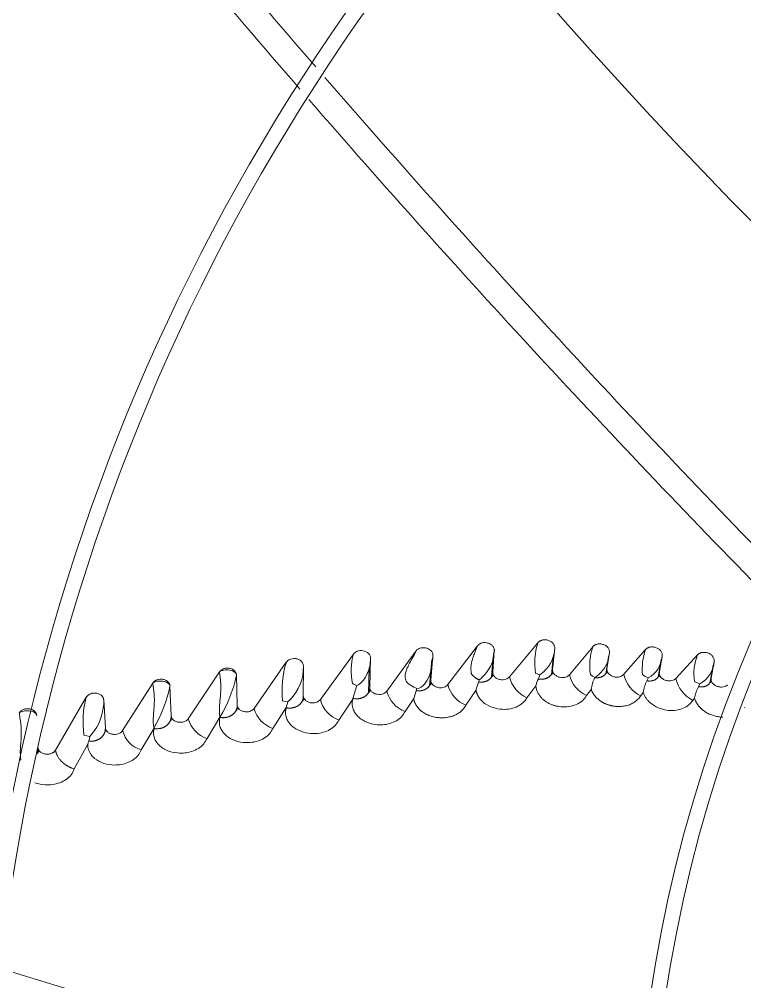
# Model space of a CAD drawing. Header units: millimetres. Extents: x 113490 to 142599, y -20467 to 115.
# Drawn here: x 127385.1 to 127505.5, y -10251.9 to -10092.3 of the extents above; entities that cross this region are included whole.
import ezdxf

# ---------------------------------------------------------------- set-up
doc = ezdxf.new("R2010")
doc.units = ezdxf.units.MM
doc.layers.add('DV3_0', color=7, linetype='Continuous')

msp = doc.modelspace()

# ---------------------------------------------------------------- linework, layer by layer
at = {"layer": 'DV3_0', "color": 7, "linetype": 'Continuous', "lineweight": 15}
for p, q in [((127466.43, -10201.38), (127471.14, -10195.71)), ((127446.08, -10203.74), (127450.92, -10197.09)), ((127456.21, -10202.66), (127461.11, -10196.23)), ((127463.92, -10197.05), (127463.6, -10198.88)), ((127463.92, -10197.05), (127463.65, -10200.55)), ((127473.93, -10196.63), (127473.58, -10200.13)), ((127476.37, -10201.02), (127480.24, -10196.38)), ((127485.37, -10200.99), (127488.99, -10196.85)), ((127435.07, -10205.14), (127440.55, -10197.58)), ((127443.38, -10198.28), (127443.26, -10203.08)), ((127453.19, -10202.83), (127453.58, -10198.5)), ((127453.74, -10197.87), (127453.4, -10201.89)), ((127463.45, -10201.43), (127463.68, -10198.6)), ((127473.38, -10201.01), (127473.67, -10198.12)), ((127482.41, -10200.84), (127482.86, -10197.97)), ((127483.02, -10197.37), (127482.6, -10199.99)), ((127483.02, -10197.37), (127482.73, -10198.81)), ((127491.08, -10201.41), (127491.6, -10198.51)), ((127491.75, -10197.9), (127491.29, -10200.57)), ((127494.04, -10201.63), (127497.63, -10197.72)), ((127500.38, -10198.84), (127499.86, -10201.56)), ((127424.1, -10206.59), (127429.42, -10198.93)), ((127432.26, -10199.56), (127432.24, -10204.53)), ((127443.04, -10204.06), (127443.16, -10199.9)), ((127472.16, -10200.46), (127471.49, -10201.01)), ((127499.65, -10202.42), (127500.22, -10199.45)), ((127413.17, -10208.31), (127418.33, -10200.54)), ((127421.17, -10201.11), (127421.27, -10206.05)), ((127460.75, -10201.49), (127460.53, -10201.3)), ((127461.45, -10201.85), (127461.32, -10202.22)), ((127461.79, -10201.56), (127461.45, -10201.85)), ((127471.13, -10200.91), (127470.77, -10200.78)), ((127471.49, -10201.01), (127471.13, -10200.91)), ((127471.49, -10201.01), (127471.22, -10201.71)), ((127480.2, -10201.24), (127479.85, -10200.97)), ((127480.57, -10201.49), (127480.2, -10201.24)), ((127488.95, -10201.29), (127488.48, -10201)), ((127489.44, -10201.56), (127489.24, -10202.03)), ((127402.27, -10210.28), (127407.27, -10202.41)), ((127410.13, -10202.91), (127410.33, -10207.83)), ((127441.13, -10202.8), (127440.48, -10204.95)), ((127450.98, -10203.66), (127450.55, -10204.97)), ((127451.09, -10203.32), (127450.98, -10203.66)), ((127459.2, -10206.07), (127460.88, -10203.62)), ((127469.32, -10204.84), (127470.8, -10202.84)), ((127479.23, -10204.48), (127479.99, -10203.46)), ((127497.56, -10202.35), (127497.11, -10202.13)), ((127498, -10202.52), (127497.56, -10202.35)), ((127498, -10202.52), (127497.78, -10203)), ((127391.15, -10213.52), (127396.25, -10204.75)), ((127399.13, -10205.17), (127399.41, -10209.86)), ((127430.04, -10205.15), (127429.68, -10205.51)), ((127438.13, -10208.53), (127440.43, -10205.07)), ((127449.12, -10207.12), (127450.55, -10204.97)), ((127488.19, -10204.51), (127488.62, -10203.95)), ((127496.85, -10205.27), (127497.14, -10204.91)), ((127427.19, -10209.93), (127429.41, -10206.45)), ((127428.99, -10205.39), (127428.81, -10205.34)), ((127429.29, -10205.45), (127428.99, -10205.39)), ((127429.68, -10205.51), (127429.29, -10205.45)), ((127429.68, -10205.51), (127429.41, -10206.45)), ((127429.41, -10206.45), (127429.41, -10206.5)), ((127505.41, -10206.49), (127505.45, -10206.44)), ((127416.27, -10211.58), (127418.42, -10208.05)), ((127418.42, -10208.05), (127418.42, -10208.1)), ((127405.35, -10213.47), (127407.48, -10209.86)), ((127407.48, -10209.86), (127407.48, -10209.94)), ((127396.34, -10211.16), (127395.86, -10211.02)), ((127396.83, -10211.25), (127396.34, -10211.16)), ((127396.83, -10211.25), (127396.65, -10212.04)), ((127397.61, -10210.27), (127396.83, -10211.25)), ((127394.25, -10216.64), (127396.5, -10212.51))]:
    msp.add_line(p, q, dxfattribs=at)
for centre, radius, start, end in [((127723.24, -10288.99), 551.5, 105.4775, 164.5225), ((127723.24, -10288.99), 456, 136.2282, 225.3442), ((127723.24, -10288.99), 453.5, 135.9912, 225.5589), ((128887.48, -8843.21), 1921.39, 217.51308, 220.85897), ((128823.25, -8898.73), 1840.9, 217.39011, 220.89455), ((127723.24, -10288.99), 343.5, 135.6595, 225.6229), ((127723.24, -10288.99), 346, 136.506, 225.3203), ((128128.63, -9514.4), 872.25, 219.6863, 226.90224), ((128887.48, -8843.21), 1921.39, 220.9289, 224.29797), ((128823.25, -8898.73), 1840.9, 220.96503, 224.5045), ((127723.24, -10288.99), 236, 136.9648, 225.2631), ((127723.24, -10288.99), 233.5, 136.5342, 225.7814), ((127481.6, -10199.04), 10.97, 162.3747, 189.161), ((127468.5, -10196.45), 5.43, 312.296, 358.1314), ((127490.22, -10199.52), 10.47, 162.5303, 187.9268), ((127498.88, -10200.17), 10.44, 161.4196, 184.5179), ((127450.72, -10200.31), 10.53, 164.9785, 191.9189), ((127442.42, -10197.41), 11.33, 349.0681, 357.6753), ((127457.44, -10196.67), 6.54, 311.6604, 340.29), ((127477.58, -10196.87), 5.5, 302.8849, 339.3773), ((127487.28, -10197.63), 4.48, 298.8098, 356.5524), ((127505.66, -10200.9), 8.64, 158.3747, 188.1678), ((127495.88, -10198.54), 4.51, 298.0583, 356.1704), ((127444.22, -10203.59), 15.51, 162.5421, 186.5025), ((127424.7, -10199.8), 7.56, 314.9223, 1.7624), ((127447.5, -10198.88), 6.09, 322.5529, 353.5968), ((127397.35, -10195.67), 24.44, 329.5659, 347.1478), ((127464.6, -10196.72), 6.13, 223.2258, 228.3763), ((127471.45, -10200.13), 5.17, 194.0043, 245.6462), ((127476.5, -10204.32), 5.88, 153.6356, 165.378), ((127481.39, -10199.78), 5.17, 193.8939, 245.3174), ((127485.85, -10204.14), 5.9, 153.3944, 173.3889), ((127490.53, -10199.75), 5.3, 193.5158, 243.8803), ((127494.49, -10204.77), 5.93, 152.5189, 172.0608), ((127492.38, -10195.6), 6.64, 238.848, 243.6737), ((127499.4, -10200.4), 5.5, 192.9195, 242.3453), ((127385.77, -10197.59), 24.93, 330.5289, 347.6867), ((127443.02, -10197.62), 5.52, 241.8812, 245.5162), ((127443.36, -10196.84), 6.37, 245.6878, 249.5607), ((127442.64, -10203.34), 0.757, 300.4245, 346.5304), ((127452.94, -10198.44), 5.21, 227.1604, 236.1513), ((127453.17, -10198.12), 5.6, 236.0304, 248.2297), ((127450.55, -10201.01), 2.38, 283.0887, 318.3859), ((127461.04, -10201.44), 4.98, 194.1442, 248.2162), ((127466.65, -10204.67), 5.87, 155.3442, 169.6972), ((127503.02, -10205.84), 5.96, 151.5953, 171.0162), ((127411.61, -10208.86), 15.9, 165.003, 187.8068), ((127390.78, -10205.45), 8.36, 324.7902, 1.9143), ((127431.54, -10204.76), 0.842, 303.7748, 346.8419), ((127439.81, -10203.94), 4.89, 194.2022, 250.0077), ((127443.84, -10206.48), 3.69, 155.4733, 157.4524), ((127450.82, -10202.54), 4.89, 194.2272, 249.6598), ((127420.52, -10206.25), 0.897, 305.8843, 346.7145), ((127428.75, -10205.38), 4.81, 194.5505, 251.0641), ((127409.54, -10208), 0.942, 307.5746, 346.4297), ((127417.68, -10207.14), 4.66, 194.5439, 252.336), ((127406.63, -10209.15), 4.51, 194.4909, 253.53), ((127402.3, -10214.08), 6, 160.0566, 164.81), ((127387.37, -10213.29), 1.07, 310.8387, 346.4287), ((127645.5, -9418.2), 872.25, 252.43948, 259.62023)]:
    msp.add_arc(centre, radius, start, end, dxfattribs=at)
for points, knots in [([(127461.11, -10196.23), (127461.13, -10196.2), (127461.16, -10196.16), (127461.23, -10196.09), (127461.29, -10196.03), (127461.39, -10195.96), (127461.52, -10195.87), (127461.77, -10195.76), (127462.16, -10195.67), (127462.59, -10195.7), (127462.95, -10195.79), (127463.2, -10195.9), (127463.43, -10196.05), (127463.62, -10196.23), (127463.77, -10196.42), (127463.86, -10196.61), (127463.9, -10196.77), (127463.93, -10196.91), (127463.92, -10197), (127463.92, -10197.05)], [0, 0, 0, 0, 0.025508, 0.0507, 0.075707, 0.100663, 0.151235, 0.201359, 0.315486, 0.450295, 0.521379, 0.592441, 0.663866, 0.735035, 0.803976, 0.872556, 0.916064, 0.958333, 1, 1, 1, 1]), ([(127471.14, -10195.71), (127471.17, -10195.69), (127471.22, -10195.63), (127471.3, -10195.56), (127471.38, -10195.49), (127471.47, -10195.43), (127471.57, -10195.38), (127471.67, -10195.34), (127471.8, -10195.29), (127471.95, -10195.25), (127472.18, -10195.22), (127472.45, -10195.22), (127472.76, -10195.27), (127473.03, -10195.36), (127473.28, -10195.49), (127473.49, -10195.64), (127473.67, -10195.83), (127473.81, -10196.03), (127473.89, -10196.23), (127473.94, -10196.43), (127473.93, -10196.56), (127473.93, -10196.63)], [0, 0, 0, 0, 0.031379, 0.06194, 0.09187, 0.121366, 0.150636, 0.179892, 0.209347, 0.255339, 0.301145, 0.381241, 0.462609, 0.533215, 0.604284, 0.675064, 0.745219, 0.814233, 0.882728, 0.942077, 1, 1, 1, 1]), ([(127443.38, -10198.28), (127443.39, -10198.01), (127443.27, -10197.73), (127442.83, -10197.27), (127442.5, -10197.1), (127441.97, -10197), (127441.79, -10197), (127441.46, -10197.03), (127441.32, -10197.07), (127440.92, -10197.21), (127440.72, -10197.36), (127440.55, -10197.58)], [0, 0, 0, 0, 0.25, 0.25, 0.5, 0.5, 0.625, 0.625, 0.75, 0.75, 1, 1, 1, 1]), ([(127450.92, -10197.09), (127450.77, -10197.45), (127450.58, -10197.83), (127450.16, -10198.6), (127449.93, -10199), (127449.6, -10199.63), (127449.5, -10199.84), (127449.32, -10200.28), (127449.24, -10200.51), (127449.13, -10200.98), (127449.11, -10201.23), (127449.16, -10201.73), (127449.24, -10202), (127449.4, -10202.26)], [0, 0, 0, 0, 0.25, 0.25, 0.5, 0.5, 0.625, 0.625, 0.75, 0.75, 0.875, 0.875, 1, 1, 1, 1]), ([(127453.74, -10197.87), (127453.76, -10197.66), (127453.7, -10197.41), (127453.38, -10196.96), (127453.11, -10196.75), (127452.61, -10196.58), (127452.42, -10196.54), (127452.06, -10196.52), (127451.87, -10196.54), (127451.38, -10196.66), (127451.13, -10196.82), (127450.92, -10197.09)], [0, 0, 0, 0, 0.25, 0.25, 0.5, 0.5, 0.625, 0.625, 0.75, 0.75, 1, 1, 1, 1]), ([(127460.13, -10200.92), (127460.12, -10200.86), (127460.09, -10200.74), (127460.07, -10200.55), (127460.05, -10200.37), (127460.04, -10200.18), (127460.03, -10200), (127460.04, -10199.81), (127460.05, -10199.62), (127460.07, -10199.44), (127460.09, -10199.25), (127460.13, -10199.07), (127460.19, -10198.76), (127460.34, -10198.24), (127460.55, -10197.66), (127460.75, -10197.15), (127460.88, -10196.81), (127461, -10196.5), (127461.07, -10196.31), (127461.11, -10196.23)], [0, 0, 0, 0, 0.038117, 0.07613, 0.114071, 0.151973, 0.189866, 0.227782, 0.265755, 0.303816, 0.342, 0.380339, 0.418871, 0.537049, 0.713887, 0.799551, 0.875741, 0.942523, 1, 1, 1, 1]), ([(127480.24, -10196.38), (127480.26, -10196.35), (127480.31, -10196.3), (127480.39, -10196.22), (127480.48, -10196.16), (127480.58, -10196.1), (127480.68, -10196.05), (127480.78, -10196), (127480.93, -10195.95), (127481.12, -10195.91), (127481.36, -10195.89), (127481.62, -10195.91), (127481.9, -10195.97), (127482.16, -10196.06), (127482.4, -10196.19), (127482.61, -10196.35), (127482.78, -10196.54), (127482.91, -10196.75), (127482.99, -10196.94), (127483.02, -10197.1), (127483.03, -10197.24), (127483.02, -10197.33), (127483.02, -10197.37)], [0, 0, 0, 0, 0.031716, 0.062546, 0.092687, 0.122352, 0.151761, 0.181144, 0.210729, 0.268965, 0.327186, 0.394124, 0.462805, 0.532221, 0.602027, 0.672131, 0.741831, 0.809151, 0.876161, 0.918496, 0.959572, 1, 1, 1, 1]), ([(127488.99, -10196.85), (127489.01, -10196.82), (127489.06, -10196.77), (127489.15, -10196.7), (127489.23, -10196.63), (127489.33, -10196.57), (127489.43, -10196.53), (127489.54, -10196.48), (127489.69, -10196.44), (127489.88, -10196.4), (127490.13, -10196.39), (127490.39, -10196.41), (127490.75, -10196.5), (127491.09, -10196.66), (127491.37, -10196.88), (127491.54, -10197.07), (127491.66, -10197.28), (127491.73, -10197.47), (127491.76, -10197.64), (127491.77, -10197.77), (127491.76, -10197.86), (127491.75, -10197.9)], [0, 0, 0, 0, 0.031146, 0.061614, 0.09162, 0.121391, 0.151159, 0.181156, 0.211609, 0.269627, 0.327746, 0.395622, 0.463618, 0.603589, 0.673607, 0.742832, 0.811081, 0.878773, 0.920378, 0.960587, 1, 1, 1, 1]), ([(127497.63, -10197.72), (127497.66, -10197.69), (127497.71, -10197.64), (127497.79, -10197.57), (127497.89, -10197.51), (127497.99, -10197.45), (127498.09, -10197.41), (127498.2, -10197.37), (127498.36, -10197.33), (127498.55, -10197.3), (127498.8, -10197.3), (127499.06, -10197.33), (127499.42, -10197.42), (127499.75, -10197.6), (127500.02, -10197.82), (127500.18, -10198.02), (127500.3, -10198.22), (127500.37, -10198.41), (127500.4, -10198.58), (127500.4, -10198.71), (127500.39, -10198.8), (127500.38, -10198.84)], [0, 0, 0, 0, 0.031713, 0.062722, 0.093257, 0.123559, 0.153875, 0.18445, 0.215527, 0.274306, 0.333143, 0.399409, 0.46867, 0.607322, 0.676893, 0.745711, 0.812797, 0.879466, 0.920797, 0.960781, 1, 1, 1, 1]), ([(127429.42, -10198.93), (127429.5, -10198.84), (127429.65, -10198.66), (127429.99, -10198.46), (127430.43, -10198.33), (127430.95, -10198.32), (127431.48, -10198.47), (127431.92, -10198.76), (127432.15, -10199.09), (127432.25, -10199.36), (127432.25, -10199.5), (127432.26, -10199.56)], [0, 0, 0, 0, 0.104171, 0.202862, 0.315207, 0.453016, 0.596047, 0.736876, 0.874614, 0.938161, 1, 1, 1, 1]), ([(127441.13, -10202.8), (127441.55, -10202.59), (127441.9, -10202.29), (127442.46, -10201.6), (127442.68, -10201.22), (127443.21, -10200.01), (127443.37, -10199.14), (127443.38, -10198.28)], [0, 0, 0, 0, 0.25, 0.25, 0.5, 0.5, 1, 1, 1, 1]), ([(127418.33, -10200.54), (127418.34, -10200.52), (127418.37, -10200.48), (127418.43, -10200.41), (127418.49, -10200.35), (127418.58, -10200.27), (127418.7, -10200.17), (127418.87, -10200.08), (127419.06, -10200), (127419.38, -10199.92), (127419.73, -10199.9), (127420.09, -10199.96), (127420.35, -10200.05), (127420.59, -10200.17), (127420.8, -10200.33), (127420.96, -10200.5), (127421.07, -10200.68), (127421.13, -10200.84), (127421.17, -10200.97), (127421.17, -10201.06), (127421.17, -10201.11)], [0, 0, 0, 0, 0.024134, 0.04836, 0.072806, 0.097596, 0.147346, 0.197463, 0.253452, 0.310188, 0.44873, 0.519838, 0.591578, 0.663957, 0.735397, 0.803684, 0.871681, 0.915225, 0.957782, 1, 1, 1, 1]), ([(127418.33, -10200.54), (127418.48, -10200.41), (127418.74, -10200.31), (127419.34, -10200.2), (127419.69, -10200.19), (127420.34, -10200.3), (127420.64, -10200.42), (127421.05, -10200.72), (127421.17, -10200.91), (127421.17, -10201.11)], [0, 0, 0, 0, 0.25, 0.25, 0.5, 0.5, 0.75, 0.75, 1, 1, 1, 1]), ([(127471.22, -10201.71), (127471.27, -10201.72), (127471.37, -10201.74), (127471.51, -10201.75), (127471.66, -10201.76), (127471.8, -10201.76), (127471.94, -10201.75), (127472.07, -10201.74), (127472.21, -10201.71), (127472.34, -10201.68), (127472.46, -10201.65), (127472.59, -10201.6), (127472.7, -10201.55), (127472.81, -10201.5), (127472.92, -10201.43), (127473.02, -10201.36), (127473.11, -10201.29), (127473.19, -10201.2), (127473.27, -10201.12), (127473.34, -10201.02), (127473.4, -10200.92), (127473.46, -10200.82), (127473.5, -10200.72), (127473.54, -10200.61), (127473.56, -10200.49), (127473.58, -10200.38), (127473.59, -10200.26), (127473.59, -10200.17), (127473.58, -10200.13)], [0, 0, 0, 0, 0.03635, 0.07273, 0.109195, 0.145785, 0.18253, 0.219454, 0.256572, 0.293894, 0.331425, 0.369168, 0.407127, 0.445304, 0.483704, 0.522336, 0.561201, 0.600293, 0.6396, 0.679103, 0.718783, 0.758619, 0.798589, 0.838676, 0.878865, 0.919147, 0.959523, 1, 1, 1, 1]), ([(127473.58, -10200.13), (127473.58, -10200.2), (127473.58, -10200.33), (127473.65, -10200.61), (127473.85, -10200.94), (127474.25, -10201.26), (127474.76, -10201.46), (127475.29, -10201.51), (127475.75, -10201.43), (127476.12, -10201.27), (127476.29, -10201.11), (127476.37, -10201.02)], [0, 0, 0, 0, 0.062877, 0.126608, 0.260241, 0.399696, 0.542496, 0.679625, 0.796829, 0.899164, 1, 1, 1, 1]), ([(127480.57, -10201.49), (127480.62, -10201.5), (127480.71, -10201.51), (127480.85, -10201.52), (127480.99, -10201.51), (127481.12, -10201.51), (127481.25, -10201.49), (127481.38, -10201.47), (127481.5, -10201.44), (127481.62, -10201.4), (127481.74, -10201.35), (127481.85, -10201.3), (127481.95, -10201.24), (127482.05, -10201.18), (127482.14, -10201.11), (127482.22, -10201.03), (127482.3, -10200.95), (127482.36, -10200.86), (127482.43, -10200.77), (127482.48, -10200.67), (127482.52, -10200.56), (127482.56, -10200.46), (127482.58, -10200.35), (127482.6, -10200.23), (127482.61, -10200.11), (127482.6, -10200.03), (127482.6, -10199.99)], [0, 0, 0, 0, 0.039263, 0.078632, 0.118156, 0.157871, 0.197801, 0.237963, 0.278368, 0.319021, 0.359921, 0.401069, 0.442466, 0.484112, 0.526013, 0.568169, 0.61057, 0.653199, 0.696036, 0.739059, 0.782243, 0.825567, 0.869013, 0.912569, 0.956229, 1, 1, 1, 1]), ([(127482.6, -10199.99), (127482.6, -10200.06), (127482.58, -10200.2), (127482.64, -10200.47), (127482.82, -10200.81), (127483.2, -10201.15), (127483.7, -10201.37), (127484.23, -10201.45), (127484.71, -10201.39), (127485.03, -10201.26), (127485.24, -10201.12), (127485.33, -10201.03), (127485.37, -10200.99)], [0, 0, 0, 0, 0.062338, 0.125017, 0.257071, 0.394997, 0.536428, 0.673014, 0.791161, 0.896295, 0.948365, 1, 1, 1, 1]), ([(127407.27, -10202.41), (127407.29, -10202.38), (127407.32, -10202.34), (127407.37, -10202.27), (127407.43, -10202.2), (127407.51, -10202.12), (127407.63, -10202.03), (127407.8, -10201.93), (127407.99, -10201.85), (127408.31, -10201.76), (127408.66, -10201.73), (127409.03, -10201.79), (127409.29, -10201.87), (127409.53, -10201.99), (127409.74, -10202.14), (127409.91, -10202.31), (127410.02, -10202.48), (127410.08, -10202.64), (127410.12, -10202.77), (127410.13, -10202.86), (127410.13, -10202.91)], [0, 0, 0, 0, 0.024029, 0.048159, 0.072516, 0.097221, 0.146847, 0.196862, 0.252882, 0.309652, 0.448785, 0.520176, 0.59216, 0.664628, 0.736101, 0.804272, 0.872116, 0.915511, 0.957922, 1, 1, 1, 1]), ([(127407.27, -10202.41), (127407.42, -10202.28), (127407.67, -10202.17), (127408.27, -10202.05), (127408.62, -10202.04), (127409.28, -10202.14), (127409.58, -10202.25), (127410, -10202.54), (127410.12, -10202.72), (127410.13, -10202.91)], [0, 0, 0, 0, 0.25, 0.25, 0.5, 0.5, 0.75, 0.75, 1, 1, 1, 1]), ([(127418.42, -10208.05), (127418.41, -10208), (127418.39, -10207.9), (127418.36, -10207.74), (127418.34, -10207.57), (127418.32, -10207.4), (127418.31, -10207.11), (127418.32, -10206.64), (127418.36, -10206.01), (127418.41, -10205.38), (127418.46, -10204.88), (127418.51, -10204.38), (127418.54, -10203.87), (127418.56, -10203.33), (127418.56, -10202.9), (127418.55, -10202.55), (127418.53, -10202.21), (127418.5, -10201.89), (127418.47, -10201.59), (127418.43, -10201.3), (127418.39, -10201.03), (127418.36, -10200.77), (127418.34, -10200.62), (127418.33, -10200.54)], [0, 0, 0, 0, 0.022409, 0.045589, 0.069571, 0.094381, 0.120045, 0.191549, 0.285493, 0.377196, 0.444191, 0.486257, 0.570457, 0.643705, 0.688578, 0.731351, 0.772306, 0.811765, 0.850086, 0.887654, 0.924879, 0.962184, 1, 1, 1, 1]), ([(127450.98, -10203.66), (127451.02, -10203.66), (127451.11, -10203.68), (127451.25, -10203.68), (127451.38, -10203.69), (127451.51, -10203.69), (127451.64, -10203.68), (127451.77, -10203.66), (127451.9, -10203.64), (127452.02, -10203.61), (127452.14, -10203.58), (127452.26, -10203.54), (127452.37, -10203.49), (127452.48, -10203.44), (127452.58, -10203.39), (127452.68, -10203.32), (127452.77, -10203.26), (127452.86, -10203.19), (127452.94, -10203.11), (127453.01, -10203.03), (127453.08, -10202.94), (127453.15, -10202.85), (127453.2, -10202.76), (127453.25, -10202.66), (127453.3, -10202.56), (127453.33, -10202.45), (127453.36, -10202.35), (127453.38, -10202.24), (127453.4, -10202.12), (127453.41, -10202.01), (127453.4, -10201.93), (127453.4, -10201.89)], [0, 0, 0, 0, 0.032504, 0.065034, 0.09763, 0.130323, 0.163139, 0.196097, 0.229212, 0.262493, 0.295949, 0.329583, 0.363398, 0.397396, 0.431579, 0.465949, 0.500512, 0.535269, 0.570217, 0.605349, 0.640654, 0.676117, 0.711723, 0.747456, 0.783298, 0.819236, 0.855255, 0.891346, 0.927501, 0.963718, 1, 1, 1, 1]), ([(127453.4, -10201.89), (127453.4, -10201.96), (127453.4, -10202.08), (127453.46, -10202.35), (127453.66, -10202.67), (127454.07, -10202.98), (127454.6, -10203.16), (127455.14, -10203.2), (127455.6, -10203.1), (127455.97, -10202.92), (127456.13, -10202.75), (127456.21, -10202.66)], [0, 0, 0, 0, 0.059834, 0.119385, 0.252539, 0.392535, 0.537276, 0.677664, 0.796291, 0.899174, 1, 1, 1, 1]), ([(127461.45, -10201.85), (127461.44, -10201.85), (127461.4, -10201.84), (127461.35, -10201.83), (127461.29, -10201.81), (127461.22, -10201.78), (127461.14, -10201.74), (127461.05, -10201.69), (127460.96, -10201.64), (127460.86, -10201.57), (127460.79, -10201.52), (127460.75, -10201.49)], [0, 0, 0, 0, 0.056089, 0.124598, 0.206448, 0.302197, 0.412221, 0.536796, 0.676151, 0.830488, 1, 1, 1, 1]), ([(127461.32, -10202.22), (127461.37, -10202.23), (127461.46, -10202.24), (127461.61, -10202.25), (127461.75, -10202.25), (127461.89, -10202.24), (127462.03, -10202.23), (127462.16, -10202.21), (127462.3, -10202.18), (127462.42, -10202.15), (127462.55, -10202.11), (127462.67, -10202.06), (127462.78, -10202), (127462.89, -10201.94), (127463, -10201.87), (127463.09, -10201.8), (127463.18, -10201.72), (127463.26, -10201.64), (127463.34, -10201.54), (127463.41, -10201.45), (127463.47, -10201.35), (127463.52, -10201.25), (127463.56, -10201.14), (127463.6, -10201.03), (127463.63, -10200.91), (127463.64, -10200.79), (127463.65, -10200.67), (127463.65, -10200.59), (127463.65, -10200.55)], [0, 0, 0, 0, 0.036197, 0.072449, 0.108805, 0.145302, 0.181969, 0.218829, 0.255895, 0.293178, 0.330681, 0.36841, 0.406365, 0.44455, 0.482967, 0.521625, 0.560522, 0.599652, 0.639002, 0.678553, 0.718287, 0.758181, 0.798216, 0.838373, 0.878636, 0.918996, 0.959449, 1, 1, 1, 1]), ([(127463.65, -10200.55), (127463.65, -10200.61), (127463.64, -10200.75), (127463.72, -10201.02), (127463.92, -10201.34), (127464.33, -10201.65), (127464.84, -10201.84), (127465.37, -10201.88), (127465.82, -10201.79), (127466.19, -10201.63), (127466.35, -10201.46), (127466.43, -10201.38)], [0, 0, 0, 0, 0.063185, 0.126951, 0.260797, 0.40074, 0.544357, 0.682744, 0.800384, 0.900929, 1, 1, 1, 1]), ([(127489.24, -10202.03), (127489.28, -10202.04), (127489.38, -10202.05), (127489.51, -10202.06), (127489.65, -10202.06), (127489.79, -10202.06), (127489.92, -10202.04), (127490.05, -10202.02), (127490.17, -10201.99), (127490.29, -10201.96), (127490.41, -10201.92), (127490.52, -10201.87), (127490.63, -10201.81), (127490.72, -10201.75), (127490.82, -10201.68), (127490.9, -10201.6), (127490.98, -10201.52), (127491.05, -10201.43), (127491.11, -10201.34), (127491.16, -10201.24), (127491.2, -10201.14), (127491.24, -10201.03), (127491.27, -10200.92), (127491.28, -10200.81), (127491.29, -10200.69), (127491.29, -10200.61), (127491.29, -10200.57)], [0, 0, 0, 0, 0.039308, 0.078715, 0.118272, 0.158014, 0.197968, 0.238151, 0.278572, 0.319236, 0.360144, 0.401296, 0.442692, 0.484334, 0.526227, 0.568372, 0.61076, 0.653375, 0.696196, 0.7392, 0.782363, 0.825665, 0.869086, 0.912616, 0.956252, 1, 1, 1, 1]), ([(127491.29, -10200.57), (127491.28, -10200.64), (127491.26, -10200.77), (127491.31, -10201.04), (127491.48, -10201.39), (127491.86, -10201.73), (127492.35, -10201.97), (127492.88, -10202.06), (127493.36, -10202.02), (127493.69, -10201.89), (127493.91, -10201.75), (127493.99, -10201.67), (127494.04, -10201.63)], [0, 0, 0, 0, 0.061793, 0.123993, 0.255432, 0.392788, 0.533695, 0.669756, 0.788817, 0.895724, 0.947977, 1, 1, 1, 1]), ([(127497.78, -10203), (127497.83, -10203.01), (127497.91, -10203.02), (127498.04, -10203.04), (127498.17, -10203.04), (127498.3, -10203.04), (127498.42, -10203.03), (127498.54, -10203.02), (127498.66, -10203), (127498.78, -10202.97), (127498.89, -10202.93), (127499, -10202.89), (127499.1, -10202.85), (127499.2, -10202.8), (127499.29, -10202.74), (127499.38, -10202.68), (127499.46, -10202.61), (127499.53, -10202.53), (127499.6, -10202.45), (127499.66, -10202.37), (127499.71, -10202.28), (127499.75, -10202.19), (127499.79, -10202.09), (127499.82, -10201.99), (127499.85, -10201.89), (127499.86, -10201.78), (127499.87, -10201.67), (127499.86, -10201.6), (127499.86, -10201.56)], [0, 0, 0, 0, 0.036321, 0.072718, 0.109234, 0.145898, 0.182734, 0.219757, 0.256977, 0.294401, 0.332028, 0.36986, 0.407896, 0.446136, 0.484582, 0.52324, 0.56211, 0.601186, 0.640456, 0.679905, 0.719515, 0.759268, 0.799145, 0.83913, 0.879212, 0.919383, 0.959642, 1, 1, 1, 1]), ([(127499.86, -10201.56), (127499.85, -10201.63), (127499.84, -10201.76), (127499.88, -10202.03), (127500.04, -10202.37), (127500.4, -10202.73), (127500.88, -10202.97), (127501.41, -10203.08), (127501.9, -10203.06), (127502.24, -10202.94), (127502.46, -10202.81), (127502.55, -10202.73), (127502.6, -10202.68)], [0, 0, 0, 0, 0.060985, 0.122416, 0.252786, 0.389221, 0.529399, 0.664878, 0.785138, 0.894075, 0.94721, 1, 1, 1, 1]), ([(127407.48, -10209.86), (127407.47, -10209.81), (127407.44, -10209.71), (127407.41, -10209.55), (127407.39, -10209.39), (127407.37, -10209.22), (127407.35, -10208.93), (127407.35, -10208.48), (127407.38, -10207.85), (127407.42, -10207.23), (127407.46, -10206.73), (127407.5, -10206.24), (127407.53, -10205.73), (127407.54, -10205.19), (127407.53, -10204.76), (127407.51, -10204.41), (127407.49, -10204.08), (127407.46, -10203.76), (127407.42, -10203.45), (127407.38, -10203.17), (127407.34, -10202.89), (127407.3, -10202.64), (127407.28, -10202.48), (127407.27, -10202.41)], [0, 0, 0, 0, 0.022201, 0.045152, 0.068882, 0.093418, 0.118782, 0.189613, 0.28218, 0.374375, 0.441059, 0.481971, 0.566408, 0.639815, 0.684963, 0.728061, 0.769391, 0.809271, 0.848051, 0.886111, 0.923847, 0.961672, 1, 1, 1, 1]), ([(127440.48, -10204.95), (127440.52, -10204.96), (127440.62, -10204.98), (127440.76, -10204.99), (127440.9, -10205.01), (127441.04, -10205.01), (127441.18, -10205.01), (127441.32, -10205), (127441.45, -10204.98), (127441.59, -10204.96), (127441.72, -10204.93), (127441.84, -10204.9), (127441.96, -10204.86), (127442.08, -10204.81), (127442.2, -10204.76), (127442.31, -10204.71), (127442.42, -10204.64), (127442.52, -10204.58), (127442.61, -10204.5), (127442.7, -10204.42), (127442.78, -10204.34), (127442.86, -10204.25), (127442.93, -10204.16), (127443, -10204.07), (127443.05, -10203.97), (127443.1, -10203.87), (127443.15, -10203.76), (127443.19, -10203.65), (127443.22, -10203.54), (127443.24, -10203.43), (127443.25, -10203.31), (127443.26, -10203.2), (127443.26, -10203.12), (127443.26, -10203.08)], [0, 0, 0, 0, 0.0308, 0.061553, 0.0923, 0.12308, 0.15392, 0.184844, 0.21587, 0.247013, 0.278282, 0.309684, 0.341225, 0.372909, 0.40474, 0.43672, 0.468856, 0.501152, 0.533613, 0.566237, 0.599017, 0.631943, 0.665003, 0.698182, 0.731466, 0.764839, 0.798288, 0.831798, 0.865358, 0.898961, 0.932602, 0.96628, 1, 1, 1, 1]), ([(127443.26, -10203.08), (127443.26, -10203.14), (127443.26, -10203.27), (127443.35, -10203.53), (127443.57, -10203.84), (127443.99, -10204.13), (127444.52, -10204.29), (127445.05, -10204.29), (127445.5, -10204.18), (127445.79, -10204.02), (127445.98, -10203.87), (127446.05, -10203.78), (127446.08, -10203.74)], [0, 0, 0, 0, 0.061908, 0.124385, 0.257007, 0.397443, 0.542002, 0.681801, 0.798875, 0.900107, 0.950437, 1, 1, 1, 1]), ([(127460.88, -10203.62), (127460.89, -10203.68), (127460.92, -10203.79), (127460.96, -10203.96), (127461.02, -10204.12), (127461.08, -10204.28), (127461.16, -10204.43), (127461.24, -10204.58), (127461.32, -10204.73), (127461.42, -10204.86), (127461.51, -10204.99), (127461.62, -10205.12), (127461.72, -10205.24), (127461.84, -10205.36), (127461.95, -10205.47), (127462.07, -10205.57), (127462.19, -10205.67), (127462.68, -10206.04), (127463.66, -10206.53), (127465.18, -10206.81), (127466.6, -10206.71), (127467.53, -10206.39), (127468.07, -10206.1), (127468.32, -10205.94), (127468.56, -10205.76), (127468.78, -10205.56), (127468.98, -10205.34), (127469.17, -10205.1), (127469.27, -10204.93), (127469.32, -10204.84)], [0, 0, 0, 0, 0.018725, 0.037166, 0.055328, 0.073216, 0.090837, 0.108198, 0.125306, 0.142166, 0.158774, 0.175122, 0.191203, 0.207014, 0.222552, 0.237814, 0.252802, 0.267516, 0.414397, 0.552539, 0.674356, 0.791982, 0.819915, 0.848446, 0.877569, 0.907266, 0.93756, 0.968474, 1, 1, 1, 1]), ([(127470.8, -10202.84), (127470.83, -10203.02), (127470.87, -10203.38), (127471.07, -10203.9), (127471.33, -10204.38), (127471.67, -10204.8), (127472.07, -10205.18), (127472.51, -10205.5), (127472.97, -10205.77), (127473.46, -10205.99), (127473.95, -10206.15), (127474.44, -10206.26), (127475.21, -10206.37), (127476.27, -10206.36), (127477.53, -10206.02), (127478.6, -10205.39), (127479.02, -10204.78), (127479.23, -10204.48)], [0, 0, 0, 0, 0.056984, 0.112394, 0.166426, 0.219197, 0.270615, 0.320697, 0.369338, 0.416332, 0.461649, 0.505209, 0.546802, 0.662944, 0.777664, 0.889951, 1, 1, 1, 1]), ([(127479.99, -10203.46), (127480.01, -10203.52), (127480.05, -10203.63), (127480.12, -10203.8), (127480.2, -10203.96), (127480.3, -10204.12), (127480.4, -10204.28), (127480.5, -10204.43), (127480.62, -10204.57), (127480.74, -10204.71), (127480.86, -10204.84), (127481, -10204.97), (127481.13, -10205.09), (127481.28, -10205.2), (127481.42, -10205.31), (127481.57, -10205.41), (127481.73, -10205.51), (127481.88, -10205.6), (127482.04, -10205.69), (127482.2, -10205.76), (127482.37, -10205.84), (127482.53, -10205.9), (127482.7, -10205.96), (127482.86, -10206.02), (127483.03, -10206.07), (127483.19, -10206.11), (127483.36, -10206.15), (127483.52, -10206.19), (127483.68, -10206.21), (127483.84, -10206.24), (127484, -10206.26), (127484.16, -10206.27), (127484.4, -10206.28), (127484.74, -10206.29), (127485.16, -10206.26), (127485.56, -10206.2), (127485.96, -10206.11), (127486.33, -10205.99), (127486.68, -10205.85), (127487, -10205.67), (127487.3, -10205.48), (127487.57, -10205.26), (127487.81, -10205.03), (127488.02, -10204.78), (127488.13, -10204.6), (127488.19, -10204.51)], [0, 0, 0, 0, 0.020265, 0.040362, 0.060299, 0.080088, 0.099727, 0.119211, 0.138533, 0.157691, 0.176685, 0.195515, 0.214185, 0.232696, 0.251049, 0.269235, 0.287245, 0.305077, 0.322728, 0.340193, 0.357468, 0.374554, 0.391452, 0.408158, 0.42466, 0.440946, 0.457006, 0.472836, 0.488431, 0.50379, 0.518914, 0.533803, 0.548464, 0.58879, 0.628732, 0.668197, 0.707141, 0.745574, 0.783486, 0.820843, 0.857649, 0.893915, 0.929697, 0.965055, 1, 1, 1, 1]), ([(127396.25, -10204.75), (127396.27, -10204.72), (127396.31, -10204.67), (127396.36, -10204.59), (127396.42, -10204.52), (127396.51, -10204.43), (127396.62, -10204.34), (127396.85, -10204.21), (127397.13, -10204.1), (127397.46, -10204.05), (127397.73, -10204.04), (127398.01, -10204.08), (127398.28, -10204.16), (127398.52, -10204.27), (127398.73, -10204.42), (127398.9, -10204.59), (127399.01, -10204.76), (127399.08, -10204.91), (127399.12, -10205.04), (127399.13, -10205.13), (127399.13, -10205.17)], [0, 0, 0, 0, 0.028167, 0.055348, 0.081659, 0.107229, 0.154212, 0.202321, 0.315456, 0.382435, 0.455458, 0.52668, 0.598478, 0.669805, 0.740218, 0.808365, 0.876005, 0.918304, 0.959423, 1, 1, 1, 1]), ([(127429.41, -10206.5), (127429.45, -10206.51), (127429.55, -10206.52), (127429.69, -10206.54), (127429.84, -10206.55), (127429.98, -10206.55), (127430.12, -10206.55), (127430.26, -10206.54), (127430.4, -10206.52), (127430.54, -10206.49), (127430.67, -10206.46), (127430.8, -10206.43), (127430.92, -10206.38), (127431.05, -10206.33), (127431.16, -10206.28), (127431.28, -10206.22), (127431.38, -10206.15), (127431.49, -10206.08), (127431.58, -10206), (127431.67, -10205.92), (127431.76, -10205.84), (127431.84, -10205.74), (127431.91, -10205.65), (127431.97, -10205.55), (127432.03, -10205.45), (127432.08, -10205.34), (127432.13, -10205.23), (127432.17, -10205.12), (127432.2, -10205.01), (127432.22, -10204.89), (127432.24, -10204.77), (127432.24, -10204.65), (127432.24, -10204.57), (127432.24, -10204.53)], [0, 0, 0, 0, 0.030744, 0.061438, 0.092125, 0.122844, 0.153625, 0.184492, 0.215464, 0.246557, 0.277781, 0.309144, 0.340652, 0.372311, 0.404123, 0.436093, 0.468225, 0.500527, 0.533, 0.565643, 0.598448, 0.631405, 0.6645, 0.69772, 0.731048, 0.76447, 0.797969, 0.831532, 0.865147, 0.898805, 0.9325, 0.966231, 1, 1, 1, 1]), ([(127432.24, -10204.53), (127432.25, -10204.59), (127432.25, -10204.72), (127432.35, -10204.98), (127432.57, -10205.28), (127433, -10205.55), (127433.53, -10205.7), (127434.05, -10205.69), (127434.5, -10205.57), (127434.79, -10205.41), (127434.96, -10205.26), (127435.03, -10205.18), (127435.07, -10205.14)], [0, 0, 0, 0, 0.06232, 0.125391, 0.257745, 0.398304, 0.543526, 0.684373, 0.802176, 0.903379, 0.95178, 1, 1, 1, 1]), ([(127440.43, -10205.07), (127440.39, -10205.25), (127440.32, -10205.58), (127440.34, -10206.08), (127440.43, -10206.51), (127440.57, -10206.89), (127440.73, -10207.22), (127440.91, -10207.49), (127441.39, -10208.08), (127442.41, -10208.85), (127444, -10209.3), (127445.42, -10209.36), (127446.62, -10209.15), (127447.71, -10208.69), (127448.61, -10208.01), (127448.95, -10207.42), (127449.12, -10207.12)], [0, 0, 0, 0, 0.048925, 0.093655, 0.134306, 0.170925, 0.203488, 0.231939, 0.256204, 0.402666, 0.539546, 0.631908, 0.72499, 0.817513, 0.909081, 1, 1, 1, 1]), ([(127450.55, -10204.97), (127450.56, -10205.02), (127450.58, -10205.14), (127450.62, -10205.3), (127450.67, -10205.46), (127450.73, -10205.62), (127450.79, -10205.77), (127450.86, -10205.91), (127450.94, -10206.05), (127451.03, -10206.19), (127451.12, -10206.32), (127451.21, -10206.44), (127451.32, -10206.56), (127451.42, -10206.68), (127451.53, -10206.79), (127451.64, -10206.89), (127451.75, -10206.99), (127451.86, -10207.08), (127452.16, -10207.3), (127452.67, -10207.61), (127453.43, -10207.91), (127454.24, -10208.1), (127454.91, -10208.16), (127455.45, -10208.16), (127455.85, -10208.13), (127456.25, -10208.07), (127456.64, -10207.98), (127457.02, -10207.87), (127457.38, -10207.73), (127457.73, -10207.56), (127458.05, -10207.36), (127458.34, -10207.15), (127458.6, -10206.91), (127458.84, -10206.65), (127459.04, -10206.37), (127459.14, -10206.17), (127459.2, -10206.07)], [0, 0, 0, 0, 0.017623, 0.034973, 0.052055, 0.068874, 0.085436, 0.101746, 0.117812, 0.133641, 0.149237, 0.164597, 0.179712, 0.194575, 0.209181, 0.223525, 0.237606, 0.251423, 0.264974, 0.33949, 0.412534, 0.48378, 0.552719, 0.587372, 0.622116, 0.656917, 0.691706, 0.726411, 0.760969, 0.795394, 0.829729, 0.863972, 0.898084, 0.932071, 0.966027, 1, 1, 1, 1]), ([(127488.62, -10203.95), (127488.69, -10204.13), (127488.8, -10204.46), (127489.07, -10204.9), (127489.35, -10205.26), (127489.64, -10205.55), (127489.89, -10205.77), (127490.44, -10206.18), (127491.39, -10206.67), (127492.79, -10206.97), (127494.11, -10206.94), (127495.27, -10206.62), (127496.23, -10206.06), (127496.64, -10205.53), (127496.85, -10205.27)], [0, 0, 0, 0, 0.06146, 0.116298, 0.164324, 0.205355, 0.239277, 0.265978, 0.411092, 0.542777, 0.664709, 0.7817, 0.893337, 1, 1, 1, 1]), ([(127497.14, -10204.91), (127497.15, -10204.97), (127497.19, -10205.08), (127497.25, -10205.25), (127497.32, -10205.41), (127497.39, -10205.56), (127497.47, -10205.7), (127497.55, -10205.84), (127497.64, -10205.97), (127497.73, -10206.09), (127497.82, -10206.2), (127497.91, -10206.31), (127498, -10206.41), (127498.09, -10206.51), (127498.18, -10206.6), (127498.27, -10206.68), (127498.35, -10206.75), (127498.44, -10206.83), (127498.52, -10206.89), (127498.77, -10207.08), (127499.22, -10207.37), (127499.89, -10207.69), (127500.57, -10207.9), (127501.18, -10208.02), (127501.6, -10208.05), (127501.79, -10208.06), (127501.84, -10208.06)], [0, 0, 0, 0, 0.0196115, 0.0386524, 0.0571258, 0.0750345, 0.0923787, 0.1091517, 0.1253469, 0.140959, 0.1559834, 0.1704164, 0.1842551, 0.1974966, 0.2101385, 0.2221786, 0.2336146, 0.2444433, 0.2546604, 0.2642622, 0.338176, 0.4086348, 0.475365, 0.5379757, 0.5797883, 0.5930933, 0.5930933, 0.5930933, 0.5930933]), ([(127385.13, -10207.36), (127385.14, -10207.34), (127385.17, -10207.29), (127385.22, -10207.22), (127385.27, -10207.16), (127385.35, -10207.07), (127385.47, -10206.97), (127385.63, -10206.86), (127385.82, -10206.77), (127386.13, -10206.67), (127386.5, -10206.63), (127386.87, -10206.67), (127387.14, -10206.74), (127387.39, -10206.86), (127387.61, -10207), (127387.78, -10207.17), (127387.9, -10207.34), (127387.97, -10207.5), (127388, -10207.63), (127388.01, -10207.72), (127388.02, -10207.77)], [0, 0, 0, 0, 0.023863, 0.047824, 0.072015, 0.09656, 0.145727, 0.195355, 0.251243, 0.307931, 0.448733, 0.521024, 0.59385, 0.666733, 0.738421, 0.806257, 0.87365, 0.91656, 0.958451, 1, 1, 1, 1]), ([(127418.42, -10208.1), (127418.47, -10208.11), (127418.56, -10208.12), (127418.71, -10208.13), (127418.86, -10208.14), (127419, -10208.14), (127419.14, -10208.13), (127419.28, -10208.12), (127419.42, -10208.1), (127419.56, -10208.07), (127419.69, -10208.04), (127419.82, -10208), (127419.94, -10207.95), (127420.07, -10207.9), (127420.18, -10207.84), (127420.3, -10207.78), (127420.4, -10207.71), (127420.51, -10207.64), (127420.6, -10207.56), (127420.7, -10207.47), (127420.78, -10207.39), (127420.86, -10207.29), (127420.93, -10207.2), (127421, -10207.09), (127421.06, -10206.99), (127421.11, -10206.88), (127421.15, -10206.77), (127421.19, -10206.65), (127421.22, -10206.54), (127421.25, -10206.42), (127421.26, -10206.3), (127421.27, -10206.17), (127421.27, -10206.09), (127421.27, -10206.05)], [0, 0, 0, 0, 0.030624, 0.061201, 0.091776, 0.122388, 0.153068, 0.183841, 0.214727, 0.245741, 0.276895, 0.308198, 0.339656, 0.371275, 0.403058, 0.43501, 0.467136, 0.499442, 0.53193, 0.564598, 0.597438, 0.630439, 0.663587, 0.696868, 0.730267, 0.763765, 0.797349, 0.831004, 0.864717, 0.898478, 0.93228, 0.96612, 1, 1, 1, 1]), ([(127421.27, -10206.05), (127421.27, -10206.11), (127421.28, -10206.24), (127421.38, -10206.5), (127421.61, -10206.79), (127422.04, -10207.05), (127422.57, -10207.18), (127423.1, -10207.17), (127423.55, -10207.04), (127423.83, -10206.87), (127424, -10206.72), (127424.07, -10206.63), (127424.1, -10206.59)], [0, 0, 0, 0, 0.062043, 0.124815, 0.256609, 0.396962, 0.54245, 0.683803, 0.801715, 0.902665, 0.951541, 1, 1, 1, 1]), ([(127429.41, -10206.5), (127429.36, -10206.68), (127429.28, -10207.03), (127429.29, -10207.53), (127429.37, -10207.98), (127429.51, -10208.36), (127429.67, -10208.68), (127429.84, -10208.94), (127430.3, -10209.53), (127431.33, -10210.3), (127432.92, -10210.76), (127434.35, -10210.81), (127435.57, -10210.61), (127436.68, -10210.14), (127437.61, -10209.45), (127437.96, -10208.84), (127438.13, -10208.53)], [0, 0, 0, 0, 0.049983, 0.095305, 0.136089, 0.172395, 0.204188, 0.231394, 0.253924, 0.400322, 0.537539, 0.629207, 0.722264, 0.815359, 0.907832, 1, 1, 1, 1]), ([(127385.13, -10207.36), (127385.26, -10207.24), (127385.51, -10207.12), (127386.11, -10206.99), (127386.46, -10206.98), (127387.13, -10207.05), (127387.44, -10207.15), (127387.88, -10207.42), (127388.01, -10207.59), (127388.02, -10207.77)], [0, 0, 0, 0, 0.25, 0.25, 0.5, 0.5, 0.75, 0.75, 1, 1, 1, 1]), ([(127385.43, -10215.19), (127385.42, -10215.14), (127385.39, -10215.03), (127385.36, -10214.87), (127385.34, -10214.7), (127385.32, -10214.52), (127385.3, -10214.21), (127385.3, -10213.73), (127385.33, -10213.08), (127385.38, -10212.43), (127385.42, -10211.91), (127385.45, -10211.39), (127385.47, -10210.86), (127385.47, -10210.31), (127385.45, -10209.86), (127385.42, -10209.49), (127385.39, -10209.15), (127385.34, -10208.81), (127385.3, -10208.49), (127385.25, -10208.18), (127385.2, -10207.89), (127385.16, -10207.61), (127385.14, -10207.45), (127385.13, -10207.36)], [0, 0, 0, 0, 0.022237, 0.045248, 0.069066, 0.093718, 0.119229, 0.190368, 0.28422, 0.374892, 0.441624, 0.484155, 0.567317, 0.639831, 0.684339, 0.726905, 0.76784, 0.807487, 0.846217, 0.884424, 0.922516, 0.960904, 1, 1, 1, 1]), ([(127407.48, -10209.94), (127407.53, -10209.95), (127407.62, -10209.96), (127407.77, -10209.97), (127407.92, -10209.98), (127408.06, -10209.97), (127408.2, -10209.96), (127408.34, -10209.95), (127408.48, -10209.93), (127408.62, -10209.9), (127408.75, -10209.86), (127408.88, -10209.82), (127409, -10209.77), (127409.13, -10209.72), (127409.24, -10209.66), (127409.36, -10209.59), (127409.46, -10209.52), (127409.57, -10209.44), (127409.66, -10209.36), (127409.75, -10209.27), (127409.84, -10209.18), (127409.92, -10209.09), (127409.99, -10208.99), (127410.05, -10208.89), (127410.11, -10208.78), (127410.17, -10208.67), (127410.21, -10208.56), (127410.25, -10208.44), (127410.28, -10208.32), (127410.3, -10208.2), (127410.32, -10208.08), (127410.33, -10207.95), (127410.33, -10207.87), (127410.33, -10207.83)], [0, 0, 0, 0, 0.03052, 0.060997, 0.091475, 0.121995, 0.152587, 0.183277, 0.214087, 0.245032, 0.276126, 0.307376, 0.338791, 0.370375, 0.402134, 0.434072, 0.466194, 0.498504, 0.531007, 0.563699, 0.59657, 0.629611, 0.662807, 0.696143, 0.729602, 0.763169, 0.796826, 0.83056, 0.864356, 0.898204, 0.932096, 0.966028, 1, 1, 1, 1]), ([(127410.33, -10207.83), (127410.33, -10207.89), (127410.35, -10208.02), (127410.45, -10208.27), (127410.69, -10208.56), (127411.12, -10208.81), (127411.66, -10208.93), (127412.19, -10208.9), (127412.63, -10208.76), (127412.9, -10208.59), (127413.07, -10208.44), (127413.14, -10208.35), (127413.17, -10208.31)], [0, 0, 0, 0, 0.061808, 0.124342, 0.255812, 0.396242, 0.54227, 0.68426, 0.802287, 0.903034, 0.951693, 1, 1, 1, 1]), ([(127418.42, -10208.1), (127418.38, -10208.27), (127418.31, -10208.61), (127418.32, -10209.1), (127418.4, -10209.54), (127418.54, -10209.92), (127418.71, -10210.24), (127418.89, -10210.51), (127419.37, -10211.1), (127420.42, -10211.86), (127422.03, -10212.28), (127423.46, -10212.3), (127424.67, -10212.07), (127425.77, -10211.59), (127426.69, -10210.87), (127427.03, -10210.24), (127427.19, -10209.93)], [0, 0, 0, 0, 0.048201, 0.09227, 0.132334, 0.168466, 0.200643, 0.228802, 0.25286, 0.399444, 0.537774, 0.628473, 0.721072, 0.814191, 0.907038, 1, 1, 1, 1]), ([(127396.65, -10212.04), (127396.7, -10212.04), (127396.8, -10212.05), (127396.94, -10212.06), (127397.08, -10212.06), (127397.22, -10212.05), (127397.36, -10212.03), (127397.5, -10212.01), (127397.63, -10211.98), (127397.76, -10211.95), (127397.89, -10211.91), (127398.01, -10211.87), (127398.14, -10211.81), (127398.25, -10211.76), (127398.37, -10211.69), (127398.48, -10211.63), (127398.58, -10211.55), (127398.68, -10211.48), (127398.77, -10211.39), (127398.86, -10211.3), (127398.94, -10211.21), (127399.02, -10211.12), (127399.08, -10211.02), (127399.15, -10210.91), (127399.21, -10210.81), (127399.26, -10210.69), (127399.3, -10210.58), (127399.34, -10210.47), (127399.37, -10210.35), (127399.39, -10210.23), (127399.4, -10210.11), (127399.41, -10209.98), (127399.41, -10209.9), (127399.41, -10209.86)], [0, 0, 0, 0, 0.030265, 0.060513, 0.090787, 0.121122, 0.15155, 0.182096, 0.21278, 0.243616, 0.274618, 0.305794, 0.337151, 0.368694, 0.400427, 0.432355, 0.464482, 0.496811, 0.529346, 0.562081, 0.595008, 0.628116, 0.661391, 0.694819, 0.728381, 0.762063, 0.795848, 0.82972, 0.863667, 0.897675, 0.931737, 0.965846, 1, 1, 1, 1]), ([(127399.41, -10209.86), (127399.42, -10209.92), (127399.44, -10210.05), (127399.54, -10210.29), (127399.79, -10210.58), (127400.23, -10210.82), (127400.77, -10210.93), (127401.3, -10210.89), (127401.73, -10210.75), (127402.01, -10210.57), (127402.17, -10210.41), (127402.23, -10210.32), (127402.27, -10210.28)], [0, 0, 0, 0, 0.061572, 0.123849, 0.255018, 0.395564, 0.542157, 0.684789, 0.802921, 0.903424, 0.951914, 1, 1, 1, 1]), ([(127407.48, -10209.94), (127407.44, -10210.11), (127407.38, -10210.44), (127407.39, -10210.92), (127407.48, -10211.35), (127407.62, -10211.72), (127407.79, -10212.05), (127407.98, -10212.32), (127408.47, -10212.91), (127409.55, -10213.65), (127411.17, -10214.03), (127412.6, -10214.02), (127413.79, -10213.77), (127414.88, -10213.27), (127415.79, -10212.53), (127416.11, -10211.89), (127416.27, -10211.58)], [0, 0, 0, 0, 0.046866, 0.089983, 0.129484, 0.165451, 0.19787, 0.226685, 0.25182, 0.39873, 0.538192, 0.627822, 0.719907, 0.813023, 0.906239, 1, 1, 1, 1]), ([(127388.07, -10214.12), (127388.08, -10214.08), (127388.12, -10214.01), (127388.16, -10213.9), (127388.2, -10213.78), (127388.23, -10213.66), (127388.25, -10213.54), (127388.27, -10213.41), (127388.27, -10213.28), (127388.27, -10213.2), (127388.27, -10213.15)], [0.7337345, 0.7337345, 0.7337345, 0.7337345, 0.7628649, 0.7965844, 0.8303767, 0.8642271, 0.8981227, 0.9320539, 0.9660139, 1, 1, 1, 1]), ([(127388.27, -10213.15), (127388.27, -10213.18), (127388.28, -10213.23), (127388.29, -10213.31), (127388.31, -10213.38), (127388.34, -10213.45), (127388.4, -10213.56), (127388.49, -10213.7), (127388.66, -10213.86), (127388.86, -10213.99), (127389.19, -10214.13), (127389.65, -10214.22), (127390.11, -10214.18), (127390.43, -10214.08), (127390.63, -10213.99), (127390.8, -10213.89), (127390.94, -10213.78), (127391.06, -10213.66), (127391.12, -10213.57), (127391.15, -10213.52)], [0, 0, 0, 0, 0.024403, 0.048716, 0.073078, 0.097627, 0.122498, 0.187206, 0.253061, 0.322964, 0.39398, 0.541384, 0.684938, 0.744578, 0.803456, 0.853954, 0.903766, 0.952151, 1, 1, 1, 1]), ([(127396.5, -10212.51), (127396.5, -10212.68), (127396.5, -10213.01), (127396.62, -10213.49), (127396.8, -10213.91), (127397.04, -10214.29), (127397.32, -10214.62), (127397.93, -10215.18), (127399.11, -10215.81), (127400.7, -10216.04), (127402.05, -10215.93), (127403.14, -10215.63), (127404.12, -10215.11), (127404.93, -10214.38), (127405.21, -10213.78), (127405.35, -10213.48)], [0, 0, 0, 0, 0.04854, 0.0945, 0.138055, 0.179268, 0.218149, 0.254623, 0.40285, 0.546551, 0.633793, 0.723693, 0.814955, 0.906909, 1, 1, 1, 1]), ([(127394.25, -10216.64), (127394.2, -10216.63), (127394.09, -10216.59), (127393.93, -10216.54), (127393.78, -10216.48), (127393.64, -10216.42), (127393.51, -10216.36), (127393.39, -10216.3), (127393.27, -10216.24), (127393.16, -10216.18), (127393.06, -10216.12), (127392.97, -10216.06), (127392.88, -10216.01), (127392.8, -10215.95), (127392.73, -10215.9), (127392.66, -10215.85), (127392.61, -10215.81), (127392.56, -10215.77), (127392.51, -10215.73), (127392.47, -10215.7), (127392.44, -10215.67), (127392.41, -10215.64), (127392.39, -10215.62), (127392.37, -10215.61), (127392.36, -10215.6), (127392.28, -10215.52), (127392.14, -10215.39), (127391.95, -10215.19), (127391.78, -10214.99), (127391.64, -10214.79), (127391.52, -10214.59), (127391.42, -10214.4), (127391.34, -10214.21), (127391.27, -10214.03), (127391.21, -10213.85), (127391.17, -10213.68), (127391.16, -10213.58), (127391.15, -10213.52)], [0, 0, 0, 0, 0.034123, 0.06675, 0.09792, 0.12766, 0.15599, 0.182924, 0.208471, 0.232639, 0.255429, 0.276844, 0.296882, 0.315543, 0.332825, 0.348723, 0.363236, 0.376358, 0.388086, 0.398416, 0.407345, 0.414868, 0.420982, 0.425684, 0.428973, 0.430847, 0.490957, 0.549235, 0.605761, 0.660585, 0.713745, 0.765274, 0.815208, 0.863593, 0.91048, 0.955927, 1, 1, 1, 1]), ([(127387.7, -10218.92), (127388.26, -10219.13), (127389.26, -10219.32), (127390.69, -10219.25), (127391.87, -10218.96), (127392.95, -10218.42), (127393.83, -10217.63), (127394.11, -10216.97), (127394.25, -10216.64)], [0.3972733, 0.3972733, 0.3972733, 0.3972733, 0.5378895, 0.6256928, 0.7171017, 0.8104865, 0.9045782, 1, 1, 1, 1])]:
    msp.add_open_spline(points, degree=3, knots=knots, dxfattribs=at)
for points in [[(127463.75, -10201.03), (127463.66, -10201.24), (127463.56, -10201.35), (127463.44, -10201.38)], [(127473.69, -10200.63), (127473.59, -10200.84), (127473.49, -10200.95), (127473.37, -10200.96)], [(127482.69, -10200.53), (127482.59, -10200.72), (127482.49, -10200.81), (127482.39, -10200.8)], [(127491.37, -10201.12), (127491.27, -10201.31), (127491.17, -10201.39), (127491.06, -10201.38)], [(127453.51, -10202.37), (127453.41, -10202.61), (127453.31, -10202.74), (127453.18, -10202.77)], [(127499.94, -10202.12), (127499.84, -10202.31), (127499.74, -10202.4), (127499.63, -10202.38)]]:
    msp.add_open_spline(points, degree=3, dxfattribs=at)

doc.saveas('drawing.dxf')
